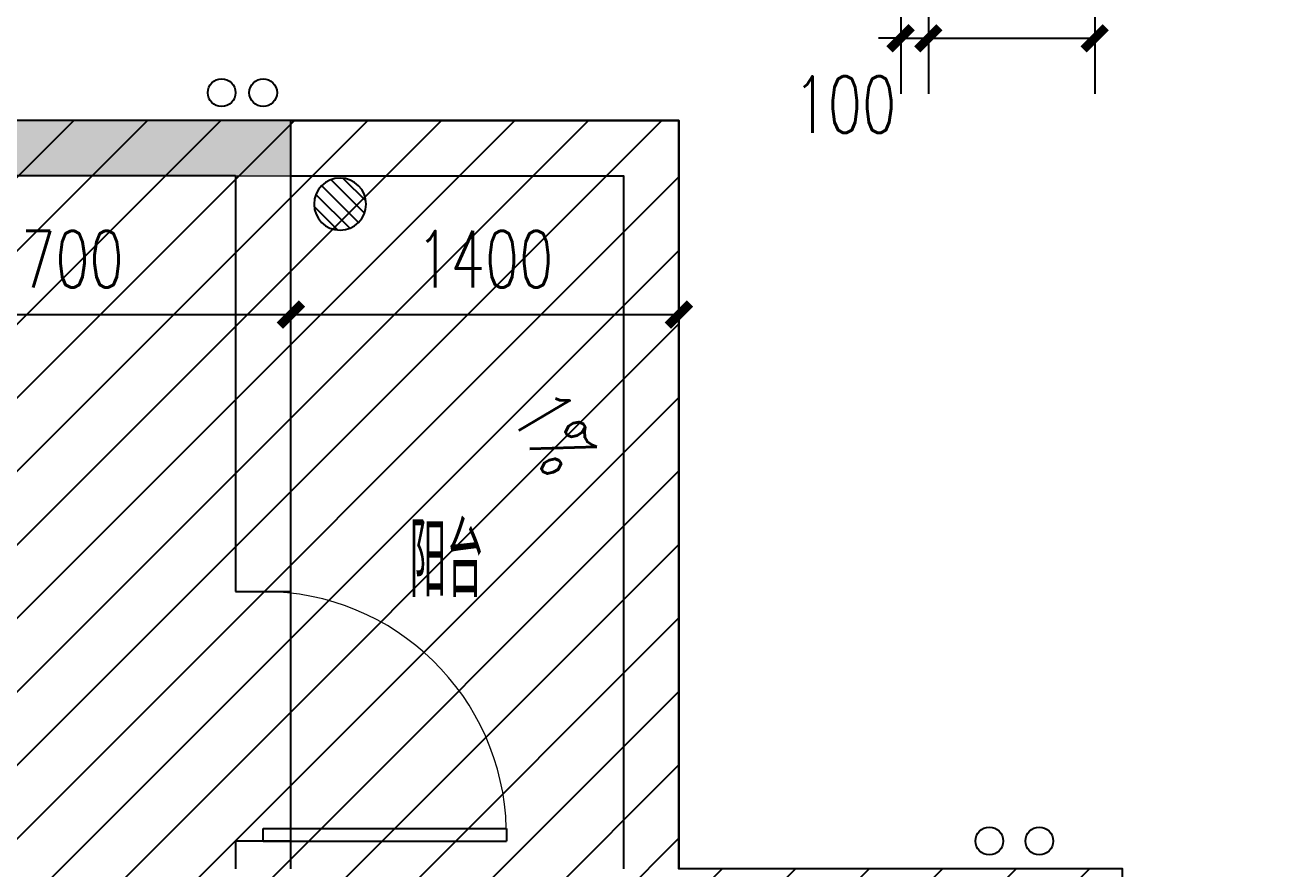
# Model space of a CAD drawing. Extents: x 184967 to 628822, y -100826 to 121332.
# Drawn here: x 281567 to 286125, y 5923 to 8966 of the extents above; entities that cross this region are included whole.
import ezdxf

# ---------------------------------------------------------------- set-up
doc = ezdxf.new("R2010")
doc.units = 0
doc.header["$MEASUREMENT"] = 0
doc.linetypes.add('DASH', pattern=[0.35, 0.25, -0.1])
doc.layers.add('4#6#-col-2F~31F$0$COLU', color=7, linetype='Continuous', lineweight=0)
doc.layers.add('4#6#-col-2F~31F$0$COLU_HATCH', color=251, linetype='Continuous', lineweight=0)
for name, color, linetype in [('EQUIP_地漏', 7, 'Continuous'), ('PS', 60, 'Continuous'), ('pub_dim1', 190, 'Continuous'), ('PUB_TEXT', 7, 'Continuous'), ('TEXT', 7, 'Continuous'), ('VPIPE-污水', 2, 'DASH'), ('VPIPE-直饮', 140, 'TG_Y'), ('VPIPE-通气', 7, 'TG_T'), ('VPIPE-雨水', 4, 'TG_Y'), ('WALL', 145, 'Continuous'), ('WINDOW', 141, 'Continuous'), ('看线', 67, 'Continuous'), ('面积匡算', 1, 'Continuous')]:
    doc.layers.add(name, color=color, linetype=linetype)
doc.styles.add('_TCH_DIM', font='SIMPLEX', dxfattribs={"bigfont": 'GBCBIG'})
doc.styles.add('_TCH_DIM_T3', font='SIMPLEX', dxfattribs={"width": 0.705882, "bigfont": 'GBCBIG'})
doc.styles.add('TG_LINETYPE', font='GBXWXT', dxfattribs={"width": 0.7, "height": 3, "bigfont": 'GBCBIG'})
doc.styles.add('宋体', font='romans.shx', dxfattribs={"height": 2, "bigfont": 'gbcbig.shx'})
doc.linetypes.add('TG_T', pattern='A,2,-0.3,["T",TG_LINETYPE,S=0.1,R=0,X=-0.23,Y=-0.1],0', length=2.3)
doc.linetypes.add('TG_Y', pattern='A,3,-0.34,["Y",TG_LINETYPE,S=0.1,R=0,X=-0.23,Y=-0.08],0', length=3.34)
doc.dimstyles.new('_TCH_ARCH&&80', dxfattribs={"dimtxt": 204, "dimasz": 80, "dimexe": 200, "dimexo": 240, "dimgap": 98, "dimtad": 1, "dimdec": 0, "dimzin": 0, "dimdsep": 46, "dimtxsty": '_TCH_DIM_T3', "dimblk": 'ARCHTICK', "dimcen": 0.09, "dimclrt": 7, "dimazin": 2, "dimtfac": 1, "dimtdec": 0, "dimtix": 1, "dimtmove": 2, "dimatfit": 3, "dimfxl": 0, "dimtolj": 1, "dimtzin": 0, "dimarcsym": 0})

# ---------------------------------------------------------------- blocks, each defined once
blk = doc.blocks.new('_ArchTick')
at = {"color": 0, "linetype": 'ByBlock', "const_width": 0.4}
blk.add_lwpolyline([(-0.5, -0.5), (0.5, 0.5)], dxfattribs=at)
blk = doc.blocks.new('*D552')
at = {"layer": 'Defpoints', "color": 0, "transparency": 16777216}
for p in [(1200, -11100), (1800, -11100), (1800, -11603.6)]:
    blk.add_point(p, dxfattribs=at)
at = {"layer": 'pub_dim1', "color": 0, "lineweight": -2, "transparency": 16777216}
for p, q in [((1200, -11340), (1200, -11803.6)), ((1800, -11340), (1800, -11803.6)), ((1200, -11603.6), (1800, -11603.6))]:
    blk.add_line(p, q, dxfattribs=at)
at = {"layer": 'pub_dim1', "color": 0, "lineweight": -2, "transparency": 16777216, "xscale": 80, "yscale": 80, "zscale": 80, "rotation": 180}
blk.add_blockref('_ArchTick', (1200, -11603.6), dxfattribs=at)
at = {"layer": 'pub_dim1', "color": 0, "lineweight": -2, "transparency": 16777216, "xscale": 80, "yscale": 80, "zscale": 80}
blk.add_blockref('_ArchTick', (1800, -11603.6), dxfattribs=at)
at = {"layer": 'pub_dim1', "color": 7, "transparency": 16777216, "insert": (2065.1, -11259.7), "char_height": 204, "attachment_point": 5, "style": '_TCH_DIM_T3'}
blk.add_mtext('\\A1;600', dxfattribs=at)
blk = doc.blocks.new('*D553')
at = {"layer": 'Defpoints', "color": 0, "transparency": 16777216}
for p in [(1100, -11100), (1200, -11100), (1200, -11603.6)]:
    blk.add_point(p, dxfattribs=at)
at = {"layer": 'pub_dim1', "color": 0, "lineweight": -2, "transparency": 16777216}
for p, q in [((1100, -11340), (1100, -11803.6)), ((1200, -11340), (1200, -11803.6)), ((1100, -11603.6), (1020, -11603.6)), ((1100, -11603.6), (1200, -11603.6)), ((1200, -11603.6), (1280, -11603.6))]:
    blk.add_line(p, q, dxfattribs=at)
at = {"layer": 'pub_dim1', "color": 0, "lineweight": -2, "transparency": 16777216, "xscale": 80, "yscale": 80, "zscale": 80}
blk.add_blockref('_ArchTick', (1100, -11603.6), dxfattribs=at)
at = {"layer": 'pub_dim1', "color": 0, "lineweight": -2, "transparency": 16777216, "xscale": 80, "yscale": 80, "zscale": 80, "rotation": 180}
blk.add_blockref('_ArchTick', (1200, -11603.6), dxfattribs=at)
at = {"layer": 'pub_dim1', "color": 7, "transparency": 16777216, "insert": (898.6, -11842.9), "char_height": 204, "attachment_point": 5, "style": '_TCH_DIM_T3'}
blk.add_mtext('\\A1;100', dxfattribs=at)
blk = doc.blocks.new('4.6.31')
at = {"layer": '4#6#-col-2F~31F$0$COLU_HATCH'}
blk.add_hatch(color=252, dxfattribs=at).paths.add_polyline_path([(14500, 7500), (16200, 7500), (16200, 7700), (14300, 7700), (14300, 7100), (14500, 7100)])
at = {"layer": '4#6#-col-2F~31F$0$COLU', "color": 6}
blk.add_lwpolyline([(14500, 7500), (16200, 7500), (16200, 7700), (14300, 7700), (14300, 7100), (14500, 7100)], close=True, dxfattribs=at)
blk = doc.blocks.new('46s')
at = {"layer": 'VPIPE-污水', "linetype": 'Continuous'}
blk.add_circle((27770, -11999.9), 50, dxfattribs=at)
at = {"layer": 'VPIPE-直饮', "linetype": 'Continuous'}
blk.add_circle((25000, -9299.9), 50, dxfattribs=at)
at = {"layer": 'VPIPE-通气', "linetype": 'Continuous'}
blk.add_circle((27950, -11999.9), 50, dxfattribs=at)
at = {"layer": 'VPIPE-雨水', "linetype": 'Continuous'}
blk.add_circle((25150, -9299.9), 50, dxfattribs=at)
blk = doc.blocks.new('$TwtSys$00000141')
for p, q in [((-94.2, 7.7), (-10.1, 91.8)), ((-94.2, 7.7), (-10.1, 91.8)), ((-87.2, -35.1), (35.1, 87.2)), ((-87.2, -35.1), (35.1, 87.2)), ((-66.5, -66.5), (66.5, 66.5)), ((-66.5, -66.5), (66.5, 66.5)), ((-32.4, -87.1), (87.6, 32.9)), ((-32.4, -87.1), (87.6, 32.9)), ((11.4, -92.3), (92.3, -11.4)), ((11.4, -92.3), (92.3, -11.4))]:
    blk.add_line(p, q)
blk.add_circle((0, 0), 94)
blk.add_circle((0, 0), 94)
blk = doc.blocks.new('*D643')
at = {"layer": 'Defpoints', "color": 0, "transparency": 16777216}
for p in [(282525.2, 7921.8), (280825.2, 7378.2), (282525.2, 7378.2)]:
    blk.add_point(p, dxfattribs=at)
at = {"layer": 'pub_dim1', "color": 0, "lineweight": -2, "transparency": 16777216}
for p, q in [((280825.2, 7618.2), (280825.2, 8121.8)), ((282525.2, 7618.2), (282525.2, 8121.8)), ((280825.2, 7921.8), (282525.2, 7921.8))]:
    blk.add_line(p, q, dxfattribs=at)
at = {"layer": 'pub_dim1', "color": 0, "lineweight": -2, "transparency": 16777216, "xscale": 80, "yscale": 80, "zscale": 80, "rotation": 180}
blk.add_blockref('_ArchTick', (280825.2, 7921.8), dxfattribs=at)
at = {"layer": 'pub_dim1', "color": 0, "lineweight": -2, "transparency": 16777216, "xscale": 80, "yscale": 80, "zscale": 80}
blk.add_blockref('_ArchTick', (282525.2, 7921.8), dxfattribs=at)
at = {"layer": 'pub_dim1', "color": 7, "transparency": 16777216, "insert": (281675.2, 8121.8), "char_height": 204, "attachment_point": 5, "style": '_TCH_DIM_T3'}
blk.add_mtext('\\A1;1700', dxfattribs=at)
blk = doc.blocks.new('*D644')
at = {"layer": 'Defpoints', "color": 0, "transparency": 16777216}
for p in [(283925.2, 7921.8), (282525.2, 7378.2), (283925.2, 7378.2)]:
    blk.add_point(p, dxfattribs=at)
at = {"layer": 'pub_dim1', "color": 0, "lineweight": -2, "transparency": 16777216}
for p, q in [((282525.2, 7618.2), (282525.2, 8121.8)), ((283925.2, 7618.2), (283925.2, 8121.8)), ((282525.2, 7921.8), (283925.2, 7921.8))]:
    blk.add_line(p, q, dxfattribs=at)
at = {"layer": 'pub_dim1', "color": 0, "lineweight": -2, "transparency": 16777216, "xscale": 80, "yscale": 80, "zscale": 80, "rotation": 180}
blk.add_blockref('_ArchTick', (282525.2, 7921.8), dxfattribs=at)
at = {"layer": 'pub_dim1', "color": 0, "lineweight": -2, "transparency": 16777216, "xscale": 80, "yscale": 80, "zscale": 80}
blk.add_blockref('_ArchTick', (283925.2, 7921.8), dxfattribs=at)
at = {"layer": 'pub_dim1', "color": 7, "transparency": 16777216, "insert": (283225.2, 8121.8), "char_height": 204, "attachment_point": 5, "style": '_TCH_DIM_T3'}
blk.add_mtext('\\A1;1400', dxfattribs=at)
blk = doc.blocks.new('$DorLib2D$00000001')
for p, q in [((0.45, 0.975), (0.5, 0.975)), ((0.45, 0), (0.45, 0.975)), ((0.5, 0), (0.5, 0.975)), ((0.5, 0), (0.45, 0))]:
    blk.add_line(p, q)
at = {"lineweight": 13}
blk.add_arc((0.475, 0), 0.975, 91.4693, 180, dxfattribs=at)
blk = doc.blocks.new('C')
at = {"layer": 'pub_dim1'}
for base, p1, p2, text, picture, middle in [((1200, -11603.6), (1100, -11100), (1200, -11100), '100', '*D553', (898.6, -11842.9)), ((1800, -11603.6), (1200, -11100), (1800, -11100), '600', '*D552', (2065.1, -11259.7))]:
    dim = blk.add_linear_dim(base=base, p1=p1, p2=p2, angle=0, text=text, dimstyle='_TCH_ARCH&&80', dxfattribs=at)
    dim.commit()
    dim.dimension.update_dxf_attribs({"geometry": picture, "text_midpoint": middle, "dimtype": 129})

msp = doc.modelspace()

# ---------------------------------------------------------------- hatches: boundary and pattern name
at = {"layer": '面积匡算'}
h = msp.add_hatch(dxfattribs=at)
h.set_pattern_fill('ANSI31', color=6, scale=1500)
h.paths.add_polyline_path([(275325.2, -577.5), (282425.2, -577.5), (282425.2, 322.5), (285525.2, 322.5), (285525.2, 4022.5), (286125.2, 4022.5), (286125.2, 5122.5), (285525.2, 5122.5), (285525.2, 5922.5), (283925.2, 5922.5), (283925.2, 8622.5), (280825.2, 8622.5), (280825.2, 10222.5), (279825.2, 10222.5), (279825.2, 11222.5), (277325.2, 11222.5), (277325.2, 9722.5), (275825.2, 9722.5), (275825.2, 122.5), (275325.2, 122.5)])

# ---------------------------------------------------------------- linework, layer by layer
at = {"layer": 'PS'}
msp.add_lwpolyline([(283406.1, 7318.2, 0, 0, 0), (283243.2, 7595.2, 80, 0, 0), (283091.2, 7853.9, 0, 0, 0)], format="xyseb", dxfattribs=at)
at = {"layer": 'WALL'}
for p, q in [((282525.2, 8622.5), (280725.2, 8622.5)), ((282525.2, 6922.5), (282525.2, 8622.5)), ((282325.2, 8422.5), (280825.2, 8422.5)), ((282325.2, 8422.5), (282325.2, 6922.5)), ((282325.2, 6922.5), (282525.2, 6922.5)), ((282525.2, 6022.5), (282325.2, 6022.5)), ((282325.2, 6022.5), (282325.2, 5922.5)), ((282525.2, 5922.5), (282525.2, 6022.5))]:
    msp.add_line(p, q, dxfattribs=at)
at = {"layer": 'WALL', "color": 1, "linetype": 'ByBlock'}
msp.add_lwpolyline([(275325.2, -577.5), (282425.2, -577.5), (282425.2, 322.5), (285525.2, 322.5), (285525.2, 4022.5), (286125.2, 4022.5), (286125.2, 5122.5), (285525.2, 5122.5), (285525.2, 5922.5), (283925.2, 5922.5), (283925.2, 8622.5), (280825.2, 8622.5), (280825.2, 10222.5), (279825.2, 10222.5), (279825.2, 11222.5), (277325.2, 11222.5), (277325.2, 9722.5), (275825.2, 9722.5), (275825.2, 122.5), (275325.2, 122.5), (275325.2, -577.5), (275325.2, -577.5)], dxfattribs=at)
at = {"layer": 'WINDOW'}
msp.add_line((282525.2, 6022.5), (282525.2, 6922.5), dxfattribs=at)
at = {"layer": '看线'}
for points in [[(282525.2, 8622.5), (283925.2, 8622.5), (283925.2, 5922.5)], [(282525.2, 8422.5), (283725.2, 8422.5), (283725.2, 5922.5)]]:
    msp.add_lwpolyline(points, dxfattribs=at)

# ---------------------------------------------------------------- block references
at = {"layer": 'EQUIP_地漏', "extrusion": (0, 0, -1), "zscale": -1, "rotation": 180}
msp.add_blockref('$TwtSys$00000141', (-282702.7, 8320.5), dxfattribs=at)
at = {"layer": 'WALL'}
for name, p in [('C', (283625.2, 20522.5)), ('46s', (257275.2, 18022.4)), ('4.6.31', (266325.2, 922.5))]:
    msp.add_blockref(name, p, dxfattribs=at)
at = {"layer": 'WINDOW', "xscale": -900, "yscale": -900, "zscale": -900, "rotation": 90}
msp.add_blockref('$DorLib2D$00000001', (282425.2, 6472.5), dxfattribs=at)

# ---------------------------------------------------------------- texts
at = {"layer": 'PUB_TEXT', "style": '_TCH_DIM', "width": 0.705882}
msp.add_text('1%', height=212.5, rotation=300.4457, dxfattribs=at).set_placement((283311.9, 7564.7))
at = {"layer": 'TEXT', "style": '宋体', "width": 0.7}
msp.add_text('阳台', height=265.82, dxfattribs=at).set_placement((282952.9, 6902.4))

# ---------------------------------------------------------------- dimensions: what is measured, and where the dimension line sits
at = {"layer": 'pub_dim1'}
for p1, p2, text, picture, middle in [((280825.2, 7378.2), (282525.2, 7378.2), '1700', '*D643', (281675.2, 8121.8)), ((282525.2, 7378.2), (283925.2, 7378.2), '1400', '*D644', (283225.2, 8121.8))]:
    dim = msp.add_aligned_dim(p1=p1, p2=p2, distance=543.6, text=text, dimstyle='_TCH_ARCH&&80', dxfattribs=at)
    dim.commit()
    dim.dimension.update_dxf_attribs({"geometry": picture, "text_midpoint": middle})

doc.saveas('drawing.dxf')
